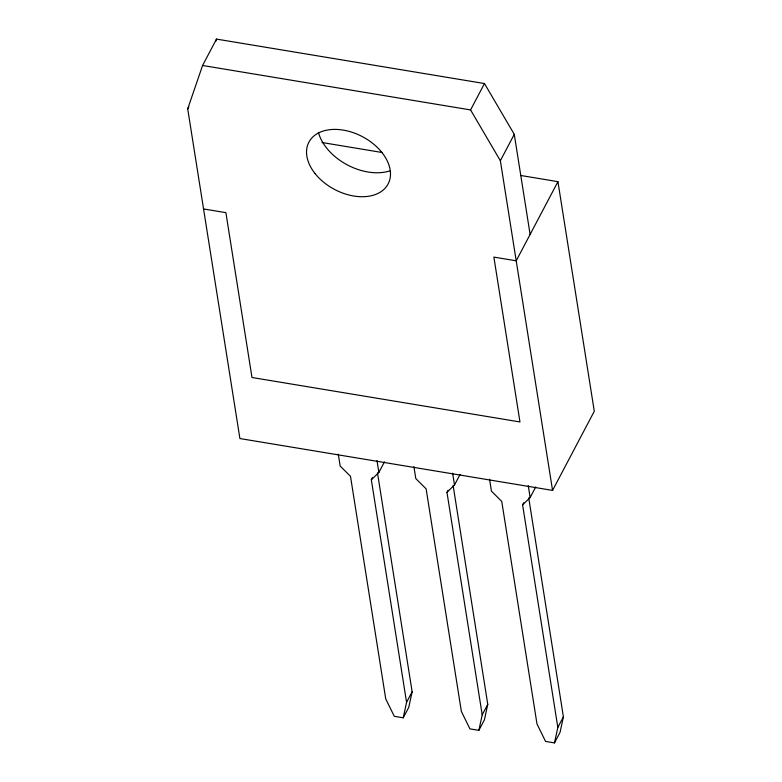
<?xml version="1.0" encoding="UTF-8"?>
<svg xmlns="http://www.w3.org/2000/svg" width="782" height="782" viewBox="0 0 782 782"><rect width="100%" height="100%" fill="white"/><g stroke="black" fill="none" stroke-linecap="round" stroke-linejoin="round"><path stroke-width="1.17" d="M338.283 454.156L340.16 466.033L350.492 476.326L385.731 698.854L394.294 716.332L403.229 717.808L406.572 702.314L412.134 691.767L377.471 472.836M412.134 691.767L408.791 707.26L403.229 717.808M413.913 466.698L415.799 478.574L426.122 488.867L461.36 711.405L469.923 728.873L478.858 730.359L482.201 714.856L487.763 704.308L453.101 485.387M487.763 704.308L484.42 719.802L478.858 730.359M489.542 479.249L491.428 491.125L501.751 501.418L536.99 723.946L545.553 741.414L554.487 742.9L557.83 727.407L563.402 716.85L528.73 497.929M563.402 716.85L560.049 732.343L554.487 742.9M520.587 175.451L557.937 181.668L594.291 411.264L552.561 490.402L239.908 438.546L187.709 108.874L202.587 65.483L216.497 39.1L484.478 83.547L514.273 134.348L530.118 234.424M215.715 41.387L216.497 39.1M187.709 108.874L188.824 106.763M552.561 490.402L500.363 160.73L470.568 109.93L484.478 83.547M500.363 160.73L514.273 134.348M406.572 702.314L371.333 479.786L372.447 477.675M371.333 479.786L378.869 472.455L384.441 461.898M557.937 181.668L516.208 260.807L493.872 257.102L519.971 421.948L251.99 377.501L225.89 212.655L203.555 208.95M482.201 714.856L446.972 492.328L448.076 490.216M446.972 492.328L454.508 484.996L460.07 474.439M557.83 727.407L522.601 504.869L523.715 502.767M522.601 504.869L530.137 497.538L535.699 486.99M202.587 65.483L470.568 109.93M321.979 142.51L382.369 152.549M528.251 485.661L530.137 497.538M452.622 473.12L454.508 484.996M376.992 460.578L378.869 472.455M389.592 170.975A48.005 32.003 27.8 0 1 318.411 132.373M315.038 173.545A44.779 29.843 27.8 0 0 387.198 185.52A44.779 29.843 27.8 0 0 343.298 130.115A44.779 29.843 27.8 0 0 315.038 173.545"/></g></svg>
